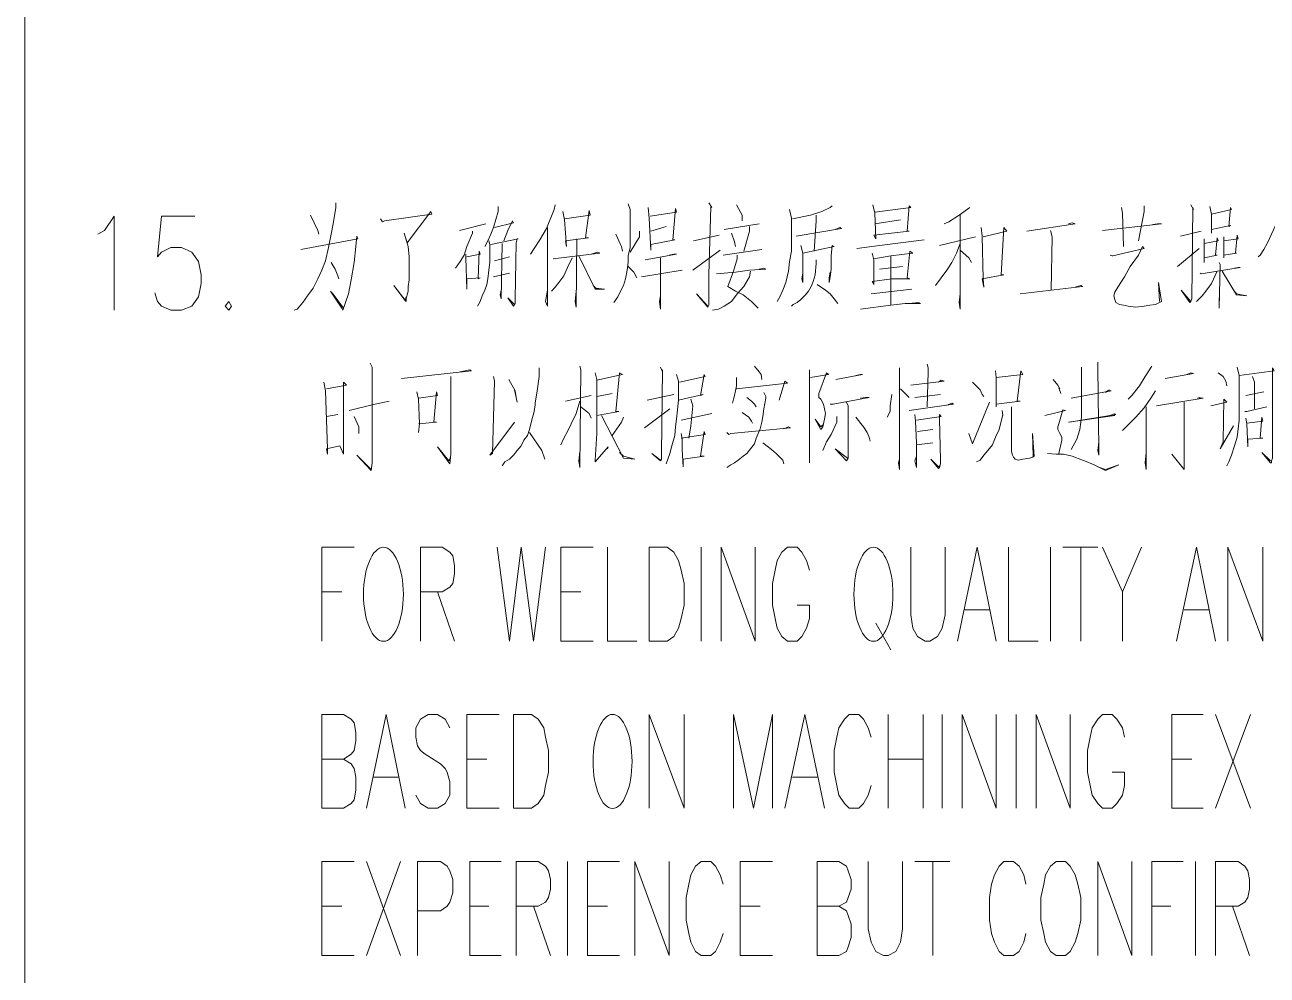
# Model space of a CAD drawing. Header units: millimetres. Extents: x 0 to 588, y 0 to 874.
# Drawn here: x 455.02 to 482.74, y 495.09 to 516.29 of the extents above; entities that cross this region are included whole.
import ezdxf

# ---------------------------------------------------------------- set-up
doc = ezdxf.new("R2010")
doc.units = ezdxf.units.MM
doc.layers.get('0').update_dxf_attribs({"lineweight": 18})

msp = doc.modelspace()

# ---------------------------------------------------------------- linework, layer by layer
at = {"color": 0, "lineweight": 0}
for points in [[(455.02, 436.922), (455.02, 813.329)], [(461.962, 512.318), (461.962, 512.212), (461.899, 511.852), (461.857, 511.62), (461.793, 511.323), (461.73, 511.027), (461.645, 510.815), (461.56, 510.625), (461.454, 510.413), (461.327, 510.244), (461.222, 510.096), (461.095, 509.947), (461.031, 509.926)], [(465.582, 512.233), (465.582, 512.127), (465.476, 511.768), (465.413, 511.62), (465.349, 511.471), (465.286, 511.344)], [(466.852, 512.276), (466.831, 512.169), (466.661, 511.747), (466.513, 511.493), (466.386, 511.302), (466.302, 511.175)], [(468.482, 512.297), (468.524, 512.169), (468.524, 511.323), (468.482, 511.133), (468.482, 510.985), (468.461, 510.815), (468.418, 510.625), (468.376, 510.476), (468.312, 510.349), (468.249, 510.222), (468.164, 510.096)], [(470.281, 512.318), (470.344, 512.212), (470.323, 512.233), (470.281, 510.709), (470.281, 510.032), (470.26, 509.99), (470.006, 510.286), (470.26, 510.01)], [(470.895, 512.276), (471.022, 512.043), (471.022, 511.916)], [(473.033, 512.254), (472.99, 512.212), (472.8, 512.127), (472.546, 512.043), (472.144, 511.958)], [(473.943, 512.276), (473.985, 512.085), (474.006, 511.514), (473.964, 511.598), (474.747, 511.683), (474.705, 511.683), (474.747, 512.254), (474.789, 512.212), (473.985, 512.106)], [(479.997, 512.254), (479.997, 512.127), (479.87, 511.471)], [(481.034, 512.276), (481.097, 512.169), (481.076, 512.212), (481.055, 510.18), (481.034, 510.117), (481.012, 510.096), (480.822, 510.371), (481.034, 510.117)], [(481.457, 512.233), (481.499, 512.064), (481.499, 511.64), (481.499, 511.725), (481.923, 511.81), (481.88, 511.789), (481.923, 512.212), (481.944, 512.169), (481.499, 512.064)], [(483.087, 512.297), (483.066, 512.169), (482.96, 511.895), (482.833, 511.62), (482.748, 511.429), (482.663, 511.28), (482.579, 511.154), (482.536, 511.111)], [(456.65, 511.62), (456.798, 511.704), (457.01, 512.022), (457.01, 509.926)], [(458.809, 512.022), (458.068, 512.022), (457.983, 511.111), (458.068, 511.217), (458.279, 511.323), (458.512, 511.323), (458.745, 511.217), (458.893, 511.006), (458.957, 510.709), (458.957, 510.519), (458.893, 510.222), (458.745, 510.01), (458.512, 509.926), (458.279, 509.926), (458.068, 510.01), (457.983, 510.117), (457.92, 510.307)], [(461.582, 511.62), (461.56, 511.704), (461.391, 512.043)], [(462.957, 511.958), (463, 511.895), (463.042, 511.916), (464.1, 512.064), (464.079, 512.127), (463.55, 511.429), (463.486, 511.64), (463.529, 511.493), (463.571, 511.344), (463.592, 511.111), (463.592, 510.603), (463.571, 510.455), (463.571, 510.349), (463.55, 510.265), (463.529, 510.18), (463.529, 510.117), (463.254, 510.476), (463.508, 510.137), (463.529, 510.222)], [(467.021, 512.127), (467.064, 511.937), (467.106, 511.344), (467.085, 511.471), (467.593, 511.535), (467.529, 511.535), (467.614, 512.149), (467.635, 512.043), (467.064, 511.958)], [(468.926, 512.212), (468.947, 511.979), (468.99, 511.26), (468.99, 511.387), (469.519, 511.493), (469.477, 511.493), (469.54, 512.191), (469.561, 512.106), (468.969, 512.022)], [(472.08, 512.169), (472.123, 511.979), (472.123, 511.238), (472.08, 511.006), (472.059, 510.794), (471.995, 510.54), (471.932, 510.371), (471.868, 510.222), (471.805, 510.117)], [(472.673, 512.043), (472.673, 511.916), (472.63, 511.238)], [(476.102, 512.212), (475.869, 512.043), (475.636, 511.895), (475.53, 511.852)], [(475.89, 512.043), (475.89, 509.947), (475.869, 510.096), (475.89, 510.286)], [(479.488, 512.212), (479.51, 512.085), (479.531, 511.344)], [(465.01, 511.683), (465.01, 511.64), (464.884, 511.344), (464.82, 511.154), (464.735, 511.006), (464.63, 510.858)], [(464.714, 511.704), (465.307, 511.852)], [(465.497, 511.768), (465.921, 511.873), (465.899, 511.916), (465.794, 511.704), (465.709, 511.471)], [(466.683, 511.768), (466.683, 510.01), (466.64, 510.117), (466.683, 510.371)], [(468.736, 511.683), (468.736, 511.556), (468.524, 511.217)], [(468.99, 511.683), (469.329, 511.789)], [(470.62, 511.725), (471.403, 511.852)], [(471.191, 511.789), (471.191, 511.683), (471.064, 511.238)], [(472.228, 511.577), (473.244, 511.747), (473.202, 511.768), (473.096, 511.725)], [(473.985, 511.852), (474.557, 511.937)], [(476.356, 511.768), (476.377, 511.577), (476.398, 510.625), (476.419, 510.434), (476.377, 510.625), (476.864, 510.709), (476.8, 510.709), (476.864, 511.768), (476.927, 511.683), (476.398, 511.556)], [(477.372, 511.683), (478.451, 511.852), (478.388, 511.873), (478.303, 511.852)], [(477.901, 511.704), (477.943, 511.556), (477.922, 510.371)], [(479.065, 511.704), (480.377, 511.852), (480.293, 511.852), (480.187, 511.831)], [(480.801, 511.577), (481.267, 511.683)], [(461.836, 510.349), (462.089, 509.969), (462.111, 509.926), (462.238, 510.286), (462.301, 510.603), (462.365, 510.985), (462.407, 511.344), (462.428, 511.577), (462.449, 511.514), (461.179, 511.28)], [(465.37, 511.471), (465.392, 511.387), (465.392, 510.985), (465.37, 510.815), (465.349, 510.625), (465.328, 510.498), (465.286, 510.371), (465.222, 510.244), (465.18, 510.117), (465.116, 510.01)], [(465.413, 511.387), (466.026, 511.514), (466.005, 511.514), (465.984, 511.429), (465.963, 510.18), (465.963, 510.074), (465.921, 510.01), (465.794, 510.201), (465.942, 510.053)], [(465.667, 511.408), (465.646, 510.18), (465.624, 510.265), (465.646, 510.371)], [(467.339, 511.514), (467.318, 509.99), (467.296, 510.117), (467.318, 510.349)], [(468.207, 511.62), (468.312, 511.387), (468.334, 511.344), (468.355, 511.238)], [(469.942, 511.471), (470.514, 511.598)], [(470.789, 511.64), (470.853, 511.45), (470.874, 511.344)], [(473.583, 511.302), (474.091, 511.365), (475.086, 511.493)], [(475.89, 511.408), (475.805, 511.196), (475.7, 510.985), (475.594, 510.815), (475.467, 510.646), (475.34, 510.476)], [(476.229, 511.556), (475.425, 511.365)], [(481.33, 511.514), (481.33, 510.985), (481.33, 511.09), (481.626, 511.154), (481.584, 511.154), (481.626, 511.535), (481.647, 511.471), (481.33, 511.408)], [(481.774, 511.556), (481.774, 511.09), (481.774, 511.154), (482.05, 511.196), (482.029, 511.196), (482.071, 511.598), (482.092, 511.514), (481.774, 511.471)], [(464.862, 511.175), (464.862, 511.09), (464.884, 510.392), (464.884, 510.625), (465.18, 510.646), (465.137, 510.625), (465.159, 511.238), (465.18, 511.175), (464.884, 511.111)], [(466.81, 511.069), (467.847, 511.196), (467.805, 511.217), (467.656, 511.175)], [(467.381, 511.133), (467.741, 510.392), (467.953, 510.392), (467.762, 510.413), (467.699, 510.476)], [(468.863, 511.048), (469.561, 511.175), (469.498, 511.175), (469.392, 511.154)], [(469.921, 510.815), (470.535, 511.26)], [(470.599, 511.154), (471.466, 511.28)], [(470.916, 511.154), (470.916, 511.069), (470.831, 510.794), (470.704, 510.455), (470.874, 510.349), (471.043, 510.265), (471.233, 510.117), (471.382, 509.969)], [(472.334, 511.365), (472.377, 511.196), (472.377, 510.54), (472.355, 510.625), (472.377, 510.751)], [(472.377, 511.196), (473.075, 511.344), (473.033, 511.365), (473.012, 511.133), (473.012, 510.836), (472.99, 510.667), (472.969, 510.54), (472.969, 510.646), (472.99, 510.773)], [(473.922, 511.196), (473.964, 511.048), (473.964, 510.498), (473.922, 510.561), (474.366, 510.625), (474.768, 510.625), (474.705, 510.646), (474.768, 511.238), (474.832, 511.196), (474.345, 511.133), (473.964, 511.069)], [(474.345, 511.133), (474.345, 510.032)], [(475.89, 511.26), (476.081, 511.09), (476.144, 510.985)], [(479.235, 511.154), (479.277, 511.133), (479.298, 511.133), (479.997, 511.302), (479.954, 511.344), (479.87, 511.154), (479.679, 510.9), (479.552, 510.667), (479.404, 510.434), (479.34, 510.328), (479.319, 510.244), (479.34, 510.159), (479.361, 510.096), (479.446, 510.053), (479.531, 510.032), (479.637, 510.01), (479.806, 509.99), (479.997, 510.01), (480.123, 510.032), (480.25, 510.053), (480.335, 510.096), (480.377, 510.117), (480.314, 510.54), (480.335, 510.117)], [(480.737, 510.9), (481.224, 511.302)], [(461.857, 510.985), (461.941, 510.836), (462.005, 510.688), (462.026, 510.625)], [(465.497, 511.027), (465.836, 511.111)], [(467.233, 511.09), (467.127, 510.879), (467.043, 510.688), (466.937, 510.54), (466.852, 510.434), (466.767, 510.349)], [(468.482, 510.9), (468.609, 510.773), (468.672, 510.646)], [(469.202, 511.09), (469.202, 509.947), (469.18, 510.117), (469.202, 510.244)], [(470.45, 510.731), (470.874, 510.773), (471.191, 510.815), (471.551, 510.836), (471.509, 510.858), (471.403, 510.836)], [(472.673, 511.048), (472.673, 510.963), (472.652, 510.709), (472.609, 510.561), (472.567, 510.455), (472.503, 510.349), (472.44, 510.265), (472.334, 510.159), (472.25, 510.096), (472.165, 510.053), (472.123, 510.01)], [(474.091, 510.836), (474.599, 510.9)], [(481.245, 510.751), (481.267, 510.731), (482.134, 510.879), (482.092, 510.879), (482.007, 510.858)], [(481.669, 510.985), (481.69, 510.942), (481.669, 509.969), (481.669, 510.201)], [(465.836, 510.751), (465.476, 510.667)], [(468.778, 510.667), (469.688, 510.815)], [(471.212, 510.794), (471.191, 510.667), (471.064, 510.455), (470.916, 510.286), (470.789, 510.117), (470.62, 510.01), (470.493, 509.947), (470.366, 509.926)], [(481.626, 510.794), (481.499, 510.519), (481.372, 510.349), (481.288, 510.244), (481.161, 510.117)], [(481.732, 510.794), (482.05, 510.265), (482.283, 510.244), (482.05, 510.286), (481.986, 510.371)], [(461.878, 510.307), (462.132, 509.969), (462.111, 509.969)], [(472.694, 510.498), (472.885, 510.371), (472.99, 510.286), (473.075, 510.18), (473.16, 510.074)], [(473.901, 510.286), (474.811, 510.392)], [(477.224, 510.286), (478.621, 510.455), (478.578, 510.476), (478.451, 510.434)], [(473.668, 509.947), (474.345, 510.032), (474.663, 510.074), (475.001, 510.074), (474.959, 510.096), (474.747, 510.074)], [(462.724, 508.741), (462.767, 508.656), (462.767, 506.518), (462.746, 506.349), (462.428, 506.688), (462.746, 506.37)], [(466.492, 508.635), (466.492, 508.445), (466.45, 508.127), (466.408, 507.852), (466.408, 507.81), (466.386, 507.661), (466.323, 507.45), (466.281, 507.259), (466.238, 507.132), (466.154, 507.026), (466.09, 506.899), (466.005, 506.793), (465.921, 506.688), (465.836, 506.603), (465.73, 506.539), (465.667, 506.455)], [(467.402, 508.677), (467.423, 508.593), (467.402, 506.413), (467.381, 506.561), (467.402, 506.772)], [(469.202, 508.656), (469.244, 508.55), (469.244, 508.593), (469.223, 506.73), (469.223, 506.603), (469.202, 506.561), (469.011, 506.73), (469.202, 506.582)], [(471.297, 508.677), (471.403, 508.55), (471.445, 508.487), (471.466, 508.381)], [(474.536, 508.635), (474.536, 506.37), (474.514, 506.518), (474.536, 506.603)], [(475.149, 508.72), (475.171, 508.635), (475.171, 508.55), (475.149, 507.767)], [(478.599, 508.656), (478.599, 507.534), (478.557, 507.259), (478.494, 507.047), (478.367, 506.815)], [(478.959, 508.762), (478.959, 508.635), (478.981, 506.835), (478.981, 506.688), (478.959, 506.793), (478.981, 506.984)], [(480.166, 508.677), (480.018, 508.445), (479.891, 508.233), (479.721, 508.021), (479.637, 507.936)], [(482.071, 508.656), (482.113, 508.465), (482.113, 507.471), (482.092, 507.28), (482.071, 507.09), (482.007, 506.899), (481.944, 506.688), (481.88, 506.539), (481.838, 506.455)], [(482.113, 508.465), (482.896, 508.572), (482.854, 508.635), (482.854, 506.624), (482.833, 506.561), (482.833, 506.518), (482.812, 506.518), (482.621, 506.751), (482.812, 506.561)], [(463.423, 508.402), (464.989, 508.572), (464.968, 508.572), (464.947, 508.593), (464.735, 508.55)], [(464.524, 508.445), (464.524, 506.709), (464.502, 506.497), (464.227, 506.878), (464.481, 506.561), (464.502, 506.603), (464.524, 506.688)], [(465.476, 508.445), (465.497, 508.339), (465.455, 506.73), (465.392, 506.688), (465.942, 507.428)], [(465.815, 508.381), (465.963, 508.127), (465.984, 507.979), (466.005, 507.873), (465.942, 508.148)], [(467.741, 508.529), (467.783, 508.381), (467.783, 507.175), (467.741, 506.582), (467.741, 506.539), (468.037, 506.878), (468.016, 506.835)], [(467.783, 508.36), (468.355, 508.487), (468.291, 508.529), (468.207, 507.661), (468.27, 507.661), (467.783, 507.576)], [(469.561, 508.487), (469.604, 508.339), (469.604, 507.915), (469.582, 507.704), (469.561, 507.492), (469.54, 507.323), (469.519, 507.132), (469.455, 506.899), (469.413, 506.73), (469.329, 506.497)], [(469.625, 508.317), (470.196, 508.445), (470.175, 508.487), (470.091, 508.021), (470.154, 508.042), (469.604, 507.915)], [(470.895, 508.423), (470.895, 508.233), (470.874, 508.127), (470.853, 508.021), (470.831, 507.936), (470.81, 507.852)], [(472.525, 508.593), (472.525, 506.518), (472.525, 506.857)], [(472.546, 508.423), (472.948, 508.487), (472.906, 508.529), (472.736, 508.063), (472.736, 507.979), (472.779, 507.936), (472.842, 507.831), (472.863, 507.725), (472.885, 507.619), (472.863, 507.492), (472.821, 507.323), (472.779, 507.259), (472.652, 507.492), (472.779, 507.323), (472.821, 507.365)], [(473.117, 508.381), (473.71, 508.487), (473.668, 508.487), (473.562, 508.465)], [(474.789, 508.254), (475.53, 508.339), (475.467, 508.36), (475.403, 508.317)], [(476.673, 508.572), (476.695, 508.423), (476.695, 507.767), (476.695, 507.831), (477.224, 507.894), (477.16, 507.894), (477.245, 508.572), (477.287, 508.487), (476.695, 508.423)], [(477.964, 508.381), (478.07, 508.254), (478.113, 508.169)], [(480.462, 508.402), (481.097, 508.508), (481.034, 508.529), (480.949, 508.487)], [(481.647, 508.529), (481.753, 508.445), (481.817, 508.339), (481.838, 508.233)], [(482.409, 508.445), (482.452, 508.317), (482.452, 507.725)], [(461.687, 508.317), (461.73, 508.127), (461.772, 506.835), (461.772, 506.709), (461.751, 506.835), (462.047, 506.899), (462.132, 506.709), (462.132, 508.317), (462.195, 508.254), (461.751, 508.169)], [(463.762, 508.105), (463.804, 507.936), (463.825, 507.386), (463.804, 507.196)], [(463.804, 507.386), (464.206, 507.428), (464.143, 507.428), (464.206, 508.105), (464.227, 508.021), (463.804, 507.958)], [(471.509, 508.085), (471.551, 508), (471.551, 507.958), (471.509, 507.725), (471.488, 507.555), (471.466, 507.428), (471.424, 507.28), (471.382, 507.175), (471.339, 507.069), (471.297, 506.942), (471.212, 506.835), (471.128, 506.73), (471.043, 506.666), (470.937, 506.582), (470.853, 506.518), (470.768, 506.476), (470.683, 506.413)], [(470.895, 508.169), (472.038, 508.296), (471.974, 508.339), (471.847, 507.915)], [(474.557, 508.169), (474.747, 507.979)], [(476.165, 508.317), (476.335, 508.148), (476.377, 508.042), (476.419, 508)], [(478.091, 508.19), (478.134, 508.063)], [(478.367, 507.958), (479.256, 508.127), (479.213, 508.127), (479.213, 508.148), (479.129, 508.105)], [(478.367, 507.958), (479.256, 508.127), (479.213, 508.127), (479.129, 508.085)], [(480.25, 508.127), (480.145, 507.958), (479.997, 507.746), (479.806, 507.534), (479.658, 507.386), (479.51, 507.238)], [(482.261, 508.021), (482.663, 508.105)], [(462.259, 507.683), (462.767, 507.81), (463.148, 507.894)], [(467.402, 507.894), (467.318, 507.619), (467.212, 507.386), (467.127, 507.217), (467.043, 507.069), (466.979, 506.921)], [(467.656, 508.021), (467.085, 507.894)], [(467.783, 508), (468.122, 508.063)], [(468.905, 507.915), (469.498, 508.042)], [(469.879, 507.936), (469.921, 507.788), (469.879, 507.344), (469.837, 507.069)], [(471.128, 507.979), (471.233, 507.894), (471.297, 507.831), (471.339, 507.767)], [(472.99, 507.831), (473.054, 507.831), (473.858, 507.979), (473.774, 507.979), (473.668, 507.958)], [(473.35, 507.873), (473.392, 507.788), (473.392, 506.624), (473.35, 506.561), (473.096, 506.835), (473.371, 506.624)], [(474.366, 508.042), (474.324, 507.788), (474.324, 507.661), (474.26, 507.534)], [(474.747, 507.683), (475.742, 507.831), (475.7, 507.852), (475.615, 507.81)], [(475.446, 508.042), (474.874, 507.979)], [(476.081, 507.175), (476.165, 506.942), (476.546, 507.873)], [(480.272, 507.788), (481.309, 507.958), (481.224, 507.958), (481.245, 507.979), (481.182, 507.958)], [(480.885, 507.873), (480.885, 506.37), (480.61, 506.709)], [(481.478, 507.788), (481.838, 507.873), (481.774, 507.936), (481.753, 506.984), (481.69, 506.835), (481.986, 507.344)], [(461.751, 507.555), (462.005, 507.598)], [(462.365, 507.555), (462.471, 507.323), (462.471, 507.175)], [(467.423, 507.767), (467.614, 507.619), (467.656, 507.513)], [(467.889, 507.576), (468.376, 506.624), (468.63, 506.603), (468.376, 506.666), (468.291, 506.751)], [(468.376, 507.534), (468.334, 507.428), (468.122, 507.132)], [(468.842, 507.301), (469.413, 507.725)], [(469.667, 507.471), (470.344, 507.619)], [(471.022, 507.64), (471.17, 507.534), (471.233, 507.45), (471.255, 507.407)], [(473.139, 507.555), (473.139, 507.428), (473.012, 507.153), (472.906, 506.984), (472.821, 506.793)], [(473.562, 507.534), (473.731, 507.323), (473.816, 507.196), (473.858, 507.09), (473.879, 507.005)], [(474.874, 507.598), (474.895, 507.45), (474.916, 506.962), (474.916, 506.413), (474.874, 506.561), (474.916, 506.666)], [(474.916, 507.471), (475.467, 507.555), (475.425, 507.598), (475.425, 507.492), (475.446, 506.582), (475.446, 506.497), (475.425, 506.413), (475.403, 506.391), (475.234, 506.603), (475.403, 506.433), (475.425, 506.455)], [(476.822, 507.683), (476.843, 507.576), (476.843, 507.598), (476.758, 507.259), (476.673, 507.09), (476.61, 506.921), (476.504, 506.793), (476.419, 506.688), (476.335, 506.582), (476.25, 506.539)], [(477.033, 507.767), (477.033, 506.772), (477.054, 506.688), (477.075, 506.645), (477.118, 506.603), (477.181, 506.582), (477.287, 506.603), (477.435, 506.624), (477.499, 506.645), (477.541, 506.666), (477.499, 507.175), (477.52, 506.666)], [(477.774, 507.576), (478.24, 507.683), (478.176, 507.704), (478.091, 507.386), (478.07, 507.323), (478.07, 507.259), (478.113, 507.175), (478.155, 507.09), (478.155, 507.026), (478.091, 506.73)], [(478.303, 507.428), (479.34, 507.576), (479.298, 507.598), (479.171, 507.555)], [(478.324, 507.428), (479.361, 507.598), (479.319, 507.619)], [(480.039, 507.767), (480.039, 506.37), (480.018, 506.518), (480.039, 506.751)], [(482.24, 507.661), (482.283, 507.661), (482.727, 507.767)], [(482.261, 507.513), (482.283, 507.386), (482.304, 506.878), (482.304, 507.047), (482.642, 507.069), (482.579, 507.069), (482.621, 507.534), (482.642, 507.45), (482.283, 507.407)], [(470.683, 507.196), (470.726, 507.153), (470.768, 507.175), (472.101, 507.301), (472.059, 507.323), (471.953, 507.28)], [(475.276, 507.259), (474.938, 507.217)], [(466.619, 506.603), (466.556, 506.793), (466.281, 507.196)], [(469.667, 507.175), (469.688, 507.047), (469.688, 506.815), (469.709, 506.433), (469.709, 506.603), (470.175, 506.666), (470.091, 506.666), (470.175, 507.217), (470.196, 507.153), (469.667, 507.069)], [(471.488, 506.962), (471.678, 506.815), (471.784, 506.73), (471.932, 506.582), (471.953, 506.497)], [(474.916, 506.921), (475.276, 506.962)], [(477.837, 506.73), (478.028, 506.709), (478.197, 506.709), (478.388, 506.666), (478.621, 506.582), (478.663, 506.561), (478.875, 506.476), (479.086, 506.37), (479.129, 506.349), (479.425, 506.476), (479.129, 506.37), (478.959, 506.433)], [(461.645, 502.539), (461.645, 504.635), (462.365, 504.635)], [(463.846, 502.539), (463.846, 504.635), (464.333, 504.635), (464.502, 504.529), (464.566, 504.444), (464.608, 504.232), (464.608, 504.042), (464.566, 503.83), (464.502, 503.745), (464.333, 503.64), (463.846, 503.64)], [(465.561, 504.635), (465.836, 502.539), (466.09, 504.635), (466.365, 502.539), (466.64, 504.635)], [(466.979, 502.539), (466.979, 504.635), (467.699, 504.635)], [(468.016, 504.635), (468.016, 502.539), (468.672, 502.539)], [(470.112, 504.635), (470.112, 502.539)], [(470.556, 502.539), (470.556, 504.635), (471.318, 502.539), (471.318, 504.635)], [(472.525, 504.127), (472.461, 504.338), (472.355, 504.529), (472.25, 504.635), (472.038, 504.635), (471.911, 504.529), (471.805, 504.338), (471.763, 504.127), (471.699, 503.83), (471.699, 503.343), (471.763, 503.047), (471.805, 502.835), (471.911, 502.644), (472.038, 502.539), (472.25, 502.539), (472.355, 502.644), (472.461, 502.835), (472.525, 503.047), (472.525, 503.343), (472.25, 503.343)], [(474.789, 504.635), (474.789, 503.131), (474.832, 502.835), (474.938, 502.644), (475.107, 502.539), (475.213, 502.539), (475.382, 502.644), (475.488, 502.835), (475.551, 503.131), (475.551, 504.635)], [(475.827, 502.539), (476.271, 504.635), (476.695, 502.539)], [(476.97, 504.635), (476.97, 502.539), (477.626, 502.539)], [(477.901, 504.635), (477.901, 502.539)], [(478.176, 504.635), (478.959, 504.635)], [(478.578, 504.635), (478.578, 502.539)], [(479.065, 504.635), (479.51, 503.64), (479.51, 502.539)], [(479.933, 504.635), (479.51, 503.64)], [(480.716, 502.539), (481.161, 504.635), (481.584, 502.539)], [(481.859, 502.539), (481.859, 504.635), (482.642, 502.539), (482.642, 504.635)], [(461.645, 503.64), (462.089, 503.64)], [(464.227, 503.64), (464.608, 502.539)], [(466.979, 503.64), (467.423, 503.64)], [(475.996, 503.238), (476.546, 503.238)], [(480.885, 503.238), (481.436, 503.238)], [(474.006, 502.941), (474.345, 502.349)], [(466.979, 502.539), (467.699, 502.539)], [(461.645, 498.814), (461.645, 500.909), (462.132, 500.909), (462.301, 500.803), (462.365, 500.719), (462.407, 500.507), (462.407, 500.317), (462.365, 500.105), (462.301, 500.02), (462.132, 499.914), (461.645, 499.914)], [(462.64, 498.814), (463.084, 500.909), (463.508, 498.814)], [(464.502, 500.612), (464.397, 500.803), (464.227, 500.909), (464.016, 500.909), (463.846, 500.803), (463.74, 500.612), (463.74, 500.401), (463.783, 500.211), (463.846, 500.105), (463.952, 500.02), (464.291, 499.808), (464.397, 499.703), (464.439, 499.618), (464.502, 499.406), (464.502, 499.11), (464.397, 498.92), (464.227, 498.814), (464.016, 498.814), (463.846, 498.92), (463.74, 499.11)], [(464.884, 498.814), (464.884, 500.909), (465.603, 500.909)], [(468.947, 498.814), (468.947, 500.909), (469.731, 498.814), (469.731, 500.909)], [(470.831, 498.814), (470.831, 500.909), (471.276, 498.814), (471.699, 500.909), (471.699, 498.814)], [(471.974, 498.814), (472.419, 500.909), (472.863, 498.814)], [(473.901, 500.401), (473.837, 500.612), (473.731, 500.803), (473.625, 500.909), (473.414, 500.909), (473.308, 500.803), (473.181, 500.612), (473.139, 500.401), (473.075, 500.105), (473.075, 499.618), (473.139, 499.322), (473.181, 499.11), (473.308, 498.92), (473.414, 498.814), (473.625, 498.814), (473.731, 498.92), (473.837, 499.11), (473.901, 499.322)], [(474.281, 500.909), (474.281, 498.814)], [(475.065, 500.909), (475.065, 498.814)], [(475.488, 500.909), (475.488, 498.814)], [(475.933, 498.814), (475.933, 500.909), (476.695, 498.814), (476.695, 500.909)], [(477.139, 500.909), (477.139, 498.814)], [(477.584, 498.814), (477.584, 500.909), (478.346, 498.814), (478.346, 500.909)], [(479.552, 500.401), (479.51, 500.612), (479.383, 500.803), (479.277, 500.909), (479.065, 500.909), (478.959, 500.803), (478.832, 500.612), (478.79, 500.401), (478.726, 500.105), (478.726, 499.618), (478.79, 499.322), (478.832, 499.11), (478.959, 498.92), (479.065, 498.814), (479.277, 498.814), (479.383, 498.92), (479.51, 499.11), (479.552, 499.322), (479.552, 499.618), (479.277, 499.618)], [(480.61, 498.814), (480.61, 500.909), (481.309, 500.909)], [(481.584, 500.909), (482.367, 498.814)], [(482.367, 500.909), (481.584, 498.814)], [(462.132, 499.914), (462.301, 499.808), (462.365, 499.703), (462.407, 499.512), (462.407, 499.216), (462.365, 499.004), (462.301, 498.92), (462.132, 498.814), (461.645, 498.814)], [(464.884, 499.914), (465.328, 499.914)], [(474.281, 499.914), (475.065, 499.914)], [(480.61, 499.914), (481.055, 499.914)], [(462.809, 499.512), (463.36, 499.512)], [(472.144, 499.512), (472.694, 499.512)], [(464.884, 498.814), (465.603, 498.814)], [(480.61, 498.814), (481.309, 498.814)], [(461.645, 495.533), (461.645, 497.628), (462.365, 497.628)], [(462.64, 497.628), (463.402, 495.533)], [(463.402, 497.628), (462.64, 495.533)], [(463.783, 495.533), (463.783, 497.628), (464.291, 497.628), (464.439, 497.522), (464.502, 497.417), (464.566, 497.226), (464.566, 496.93), (464.502, 496.718), (464.439, 496.634), (464.291, 496.528), (463.783, 496.528)], [(464.947, 495.533), (464.947, 497.628), (465.646, 497.628)], [(465.984, 495.533), (465.984, 497.628), (466.471, 497.628), (466.64, 497.522), (466.704, 497.417), (466.746, 497.226), (466.746, 497.014), (466.704, 496.824), (466.64, 496.718), (466.471, 496.634), (465.984, 496.634)], [(467.127, 497.628), (467.127, 495.533)], [(467.572, 495.533), (467.572, 497.628), (468.291, 497.628)], [(468.63, 495.533), (468.63, 497.628), (469.392, 495.533), (469.392, 497.628)], [(470.599, 497.12), (470.535, 497.332), (470.429, 497.522), (470.323, 497.628), (470.112, 497.628), (469.985, 497.522), (469.879, 497.332), (469.837, 497.12), (469.773, 496.824), (469.773, 496.316), (469.837, 496.02), (469.879, 495.829), (469.985, 495.618), (470.112, 495.533), (470.323, 495.533), (470.429, 495.618), (470.535, 495.829), (470.599, 496.02)], [(470.979, 495.533), (470.979, 497.628), (471.699, 497.628)], [(472.694, 495.533), (472.694, 497.628), (473.181, 497.628), (473.35, 497.522), (473.392, 497.417), (473.456, 497.226), (473.456, 497.014), (473.392, 496.824), (473.35, 496.718), (473.181, 496.634), (472.694, 496.634)], [(473.837, 497.628), (473.837, 496.125), (473.901, 495.829), (474.006, 495.618), (474.176, 495.533), (474.281, 495.533), (474.451, 495.618), (474.557, 495.829), (474.599, 496.125), (474.599, 497.628)], [(474.874, 497.628), (475.657, 497.628)], [(475.276, 497.628), (475.276, 495.533)], [(477.351, 497.12), (477.308, 497.332), (477.202, 497.522), (477.075, 497.628), (476.864, 497.628), (476.758, 497.522), (476.652, 497.332), (476.589, 497.12), (476.546, 496.824), (476.546, 496.316), (476.589, 496.02), (476.652, 495.829), (476.758, 495.618), (476.864, 495.533), (477.075, 495.533), (477.202, 495.618), (477.308, 495.829), (477.351, 496.02)], [(478.959, 495.533), (478.959, 497.628), (479.721, 495.533), (479.721, 497.628)], [(480.166, 495.533), (480.166, 497.628), (480.864, 497.628)], [(481.139, 497.628), (481.139, 495.533)], [(481.584, 495.533), (481.584, 497.628), (482.092, 497.628), (482.24, 497.522), (482.304, 497.417), (482.346, 497.226), (482.346, 497.014), (482.304, 496.824), (482.24, 496.718), (482.092, 496.634), (481.584, 496.634)], [(461.645, 496.634), (462.089, 496.634)], [(464.947, 496.634), (465.37, 496.634)], [(466.365, 496.634), (466.746, 495.533)], [(467.572, 496.634), (468.016, 496.634)], [(470.979, 496.634), (471.424, 496.634)], [(473.181, 496.634), (473.35, 496.528), (473.392, 496.422), (473.456, 496.231), (473.456, 495.935), (473.392, 495.723), (473.35, 495.618), (473.181, 495.533), (472.694, 495.533)], [(480.166, 496.634), (480.589, 496.634)], [(481.965, 496.634), (482.346, 495.533)], [(461.645, 495.533), (462.365, 495.533)], [(464.947, 495.533), (465.646, 495.533)], [(467.572, 495.533), (468.291, 495.533)], [(470.979, 495.533), (471.699, 495.533)]]:
    msp.add_lwpolyline(points, dxfattribs=at)
for points in [[(459.571, 510.117), (459.486, 510.01), (459.571, 509.926), (459.634, 510.01)], [(468.947, 502.539), (468.947, 504.635), (469.35, 504.635), (469.498, 504.529), (469.604, 504.338), (469.667, 504.127), (469.731, 503.83), (469.731, 503.343), (469.667, 503.047), (469.604, 502.835), (469.498, 502.644), (469.35, 502.539)], [(465.921, 498.814), (465.921, 500.909), (466.323, 500.909), (466.471, 500.803), (466.598, 500.612), (466.64, 500.401), (466.704, 500.105), (466.704, 499.618), (466.64, 499.322), (466.598, 499.11), (466.471, 498.92), (466.323, 498.814)], [(478.028, 497.628), (477.901, 497.522), (477.795, 497.332), (477.753, 497.12), (477.689, 496.824), (477.689, 496.316), (477.753, 496.02), (477.795, 495.829), (477.901, 495.618), (478.028, 495.533), (478.24, 495.533), (478.346, 495.618), (478.451, 495.829), (478.515, 496.02), (478.578, 496.316), (478.578, 496.824), (478.515, 497.12), (478.451, 497.332), (478.346, 497.522), (478.24, 497.628)]]:
    msp.add_lwpolyline(points, close=True, dxfattribs=at)
for centre, ratio in [((463.021, 503.587), 0.424242), ((473.953, 503.587), 0.414141), ((468.133, 499.861), 0.414141)]:
    msp.add_ellipse(centre, major_axis=(0, 1.048), ratio=ratio, dxfattribs=at)

doc.saveas('drawing.dxf')
